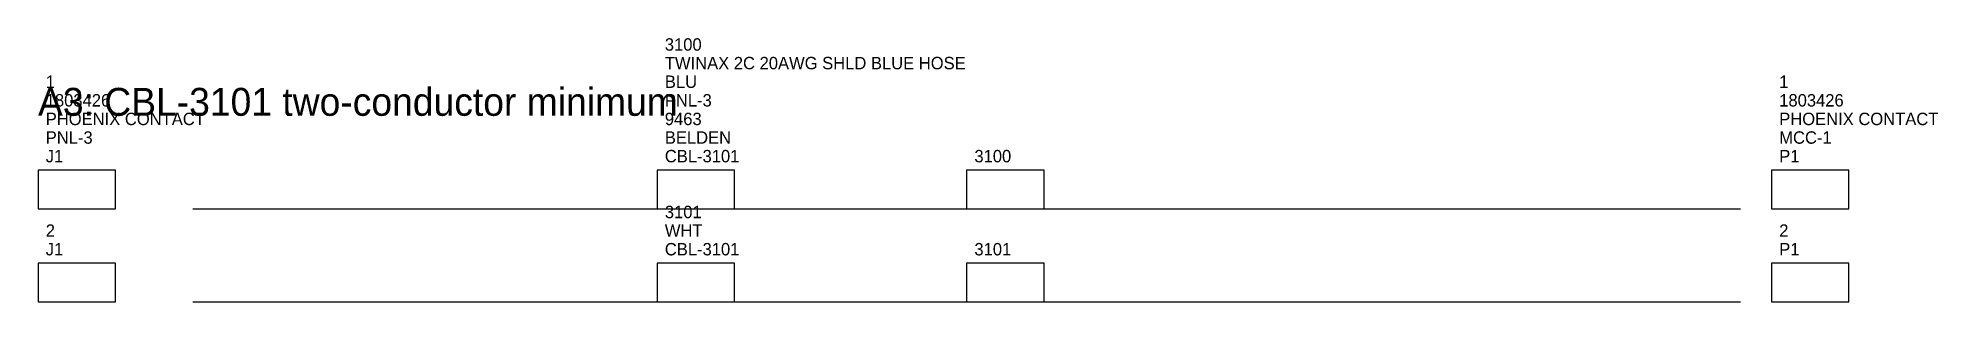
# Model space of a CAD drawing. Header units: inches. Extents: x 0 to 12.3, y 4.4 to 6.1.
import ezdxf

# ---------------------------------------------------------------- set-up
doc = ezdxf.new("R2010")
doc.units = ezdxf.units.IN

# ---------------------------------------------------------------- blocks, each defined once
blk = doc.blocks.new('HCN1')
blk.add_lwpolyline([(0, 0), (0.5, 0), (0.5, 0.25), (0, 0.25)], close=True)
blk = doc.blocks.new('HCN2')
blk.add_lwpolyline([(0, 0), (0.5, 0), (0.5, 0.25), (0, 0.25)], close=True)
blk = doc.blocks.new('WD_WNH')
blk.add_lwpolyline([(0, 0), (0.5, 0), (0.5, 0.25), (0, 0.25)], close=True)
blk = doc.blocks.new('HCM1')
blk.add_lwpolyline([(0, 0), (0.5, 0), (0.5, 0.25), (0, 0.25)], close=True)
blk = doc.blocks.new('HCM2')
blk.add_lwpolyline([(0, 0), (0.5, 0), (0.5, 0.25), (0, 0.25)], close=True)

msp = doc.modelspace()

# ---------------------------------------------------------------- linework, layer by layer
for p, q in [((1, 5), (11, 5)), ((1, 4.4), (11, 4.4))]:
    msp.add_line(p, q)

# ---------------------------------------------------------------- block references
ref = msp.add_blockref('HCM1', (4, 5))
ref.add_attrib('TAG1', 'CBL-3101', (4.05, 5.3), dxfattribs={"height": 0.08})
ref.add_attrib('MFG', 'BELDEN', (4.05, 5.42), dxfattribs={"height": 0.08})
ref.add_attrib('CAT', '9463', (4.05, 5.54), dxfattribs={"height": 0.08})
ref.add_attrib('LOC', 'PNL-3', (4.05, 5.66), dxfattribs={"height": 0.08})
ref.add_attrib('COLOR', 'BLU', (4.05, 5.78), dxfattribs={"height": 0.08})
ref.add_attrib('DESC1', 'TWINAX 2C 20AWG SHLD BLUE HOSE', (4.05, 5.9), dxfattribs={"height": 0.08})
ref.add_attrib('WIRENO', '3100', (4.05, 6.02), dxfattribs={"height": 0.08})
ref = msp.add_blockref('HCN1', (0, 5))
ref.add_attrib('TAG1', 'J1', (0.05, 5.3), dxfattribs={"height": 0.08})
ref.add_attrib('LOC', 'PNL-3', (0.05, 5.42), dxfattribs={"height": 0.08})
ref.add_attrib('MFG', 'PHOENIX CONTACT', (0.05, 5.54), dxfattribs={"height": 0.08})
ref.add_attrib('CAT', '1803426', (0.05, 5.66), dxfattribs={"height": 0.08})
ref.add_attrib('PIN', '1', (0.05, 5.78), dxfattribs={"height": 0.08})
ref = msp.add_blockref('HCN1', (11.2, 5))
ref.add_attrib('TAG1', 'P1', (11.25, 5.3), dxfattribs={"height": 0.08})
ref.add_attrib('LOC', 'MCC-1', (11.25, 5.42), dxfattribs={"height": 0.08})
ref.add_attrib('MFG', 'PHOENIX CONTACT', (11.25, 5.54), dxfattribs={"height": 0.08})
ref.add_attrib('CAT', '1803426', (11.25, 5.66), dxfattribs={"height": 0.08})
ref.add_attrib('PIN', '1', (11.25, 5.78), dxfattribs={"height": 0.08})
ref = msp.add_blockref('WD_WNH', (6, 5))
ref.add_attrib('WIRENO', '3100', (6.05, 5.3), dxfattribs={"height": 0.08})
ref = msp.add_blockref('HCM2', (4, 4.4))
ref.add_attrib('TAG2', 'CBL-3101', (4.05, 4.7), dxfattribs={"height": 0.08})
ref.add_attrib('COLOR', 'WHT', (4.05, 4.82), dxfattribs={"height": 0.08})
ref.add_attrib('WIRENO', '3101', (4.05, 4.94), dxfattribs={"height": 0.08})
ref = msp.add_blockref('HCN2', (0, 4.4))
ref.add_attrib('TAG2', 'J1', (0.05, 4.7), dxfattribs={"height": 0.08})
ref.add_attrib('PIN', '2', (0.05, 4.82), dxfattribs={"height": 0.08})
ref = msp.add_blockref('HCN2', (11.2, 4.4))
ref.add_attrib('TAG2', 'P1', (11.25, 4.7), dxfattribs={"height": 0.08})
ref.add_attrib('PIN', '2', (11.25, 4.82), dxfattribs={"height": 0.08})
ref = msp.add_blockref('WD_WNH', (6, 4.4))
ref.add_attrib('WIRENO', '3101', (6.05, 4.7), dxfattribs={"height": 0.08})

# ---------------------------------------------------------------- texts
msp.add_text('A3: CBL-3101 two-conductor minimum', height=0.18).set_placement((0, 5.6))

doc.saveas('drawing.dxf')
